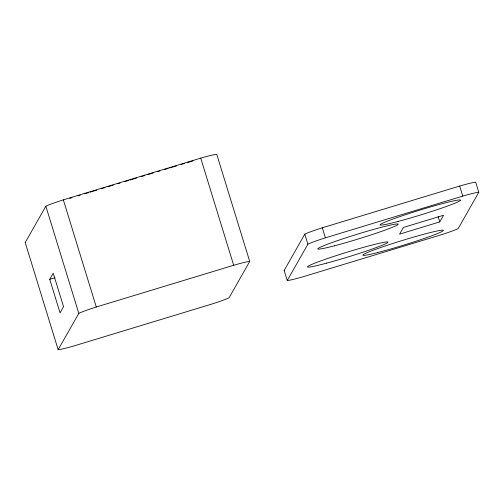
<?xml version="1.0" encoding="UTF-8"?>
<svg xmlns="http://www.w3.org/2000/svg" width="504" height="504" viewBox="0 0 504 504"><rect width="100%" height="100%" fill="white"/><g stroke="black" fill="none" stroke-linecap="round" stroke-linejoin="round"><path stroke-width="0.76" d="M25.2 242.544L45.851 206.237A23.682 1.361 -17.1 0 1 63.334 199.868L200.724 158.13A23.682 1.361 -17.1 0 1 216.752 154.319L249.713 261.456L229.062 297.763A23.682 1.361 -17.1 0 1 211.579 304.132L74.189 345.87A23.682 1.361 -17.1 0 1 58.162 349.681L25.2 242.544A23.682 1.361 -17.1 0 0 25.685 242.518M49.745 279.336L53.235 273.2L63.535 306.684L60.039 312.82L49.745 279.336L54.955 277.754M58.162 349.681L78.813 313.375A23.682 1.361 -17.1 0 1 96.296 307.005L233.686 265.268A23.682 1.361 -17.1 0 1 249.713 261.456M284.155 270.465L304.813 234.158A23.682 1.361 -17.1 0 1 322.295 227.789L459.679 186.052A23.682 1.361 -17.1 0 1 475.713 182.24L478.8 192.289L458.149 228.589A23.682 1.361 -17.1 0 1 440.666 234.958L303.276 276.696A23.682 1.361 -17.1 0 1 287.248 280.507L284.155 270.465A23.682 1.361 -17.1 0 0 284.647 270.446M287.248 280.507L307.9 244.207A23.682 1.361 -17.1 0 1 325.382 237.838L462.773 196.1A23.682 1.361 -17.1 0 1 478.8 192.289M439.771 221.905L443.558 215.258L403.345 227.474L399.565 234.121L439.771 221.905L438.171 216.701M69.747 198.343L72.003 197.662M78.013 195.836L80.268 195.149M84.779 193.782L88.534 192.635M90.033 192.181L96.8 190.128M101.31 188.754L105.065 187.614M108.07 186.701L113.331 185.107M117.842 183.733L120.091 183.053M124.601 181.679L128.356 180.539M129.862 180.086L136.622 178.025M141.133 176.658L144.887 175.518M147.899 174.604L153.153 173.004M157.664 171.637L159.919 170.951M164.43 169.583L168.185 168.443M169.691 167.983L176.45 165.929M180.961 164.562L184.716 163.416M187.721 162.502L192.982 160.908M459.679 186.052L462.773 196.1M322.295 227.789L325.382 237.838M304.813 234.158L307.9 244.207M200.724 158.13L233.686 265.268M63.334 199.868L96.296 307.005M45.851 206.237L78.813 313.375M398.166 221.42A42.103 2.425 -17.1 0 0 460.492 200.346A42.103 2.425 -17.1 0 0 402.28 215.775A42.103 2.425 -17.1 0 0 398.166 221.42M334.347 245.826A42.103 2.425 -17.1 0 0 398.015 224.519A42.103 2.425 -17.1 0 0 341.58 239.243A42.103 2.425 -17.1 0 0 334.347 245.826M326.668 263.138A42.103 2.425 -17.1 0 0 387.979 242.254A42.103 2.425 -17.1 0 0 328.595 258.155A42.103 2.425 -17.1 0 0 326.668 263.138M377.609 252.554A42.103 2.425 -17.1 0 0 442.821 231.015A42.103 2.425 -17.1 0 0 388.861 244.768A42.103 2.425 -17.1 0 0 377.609 252.554"/></g></svg>
